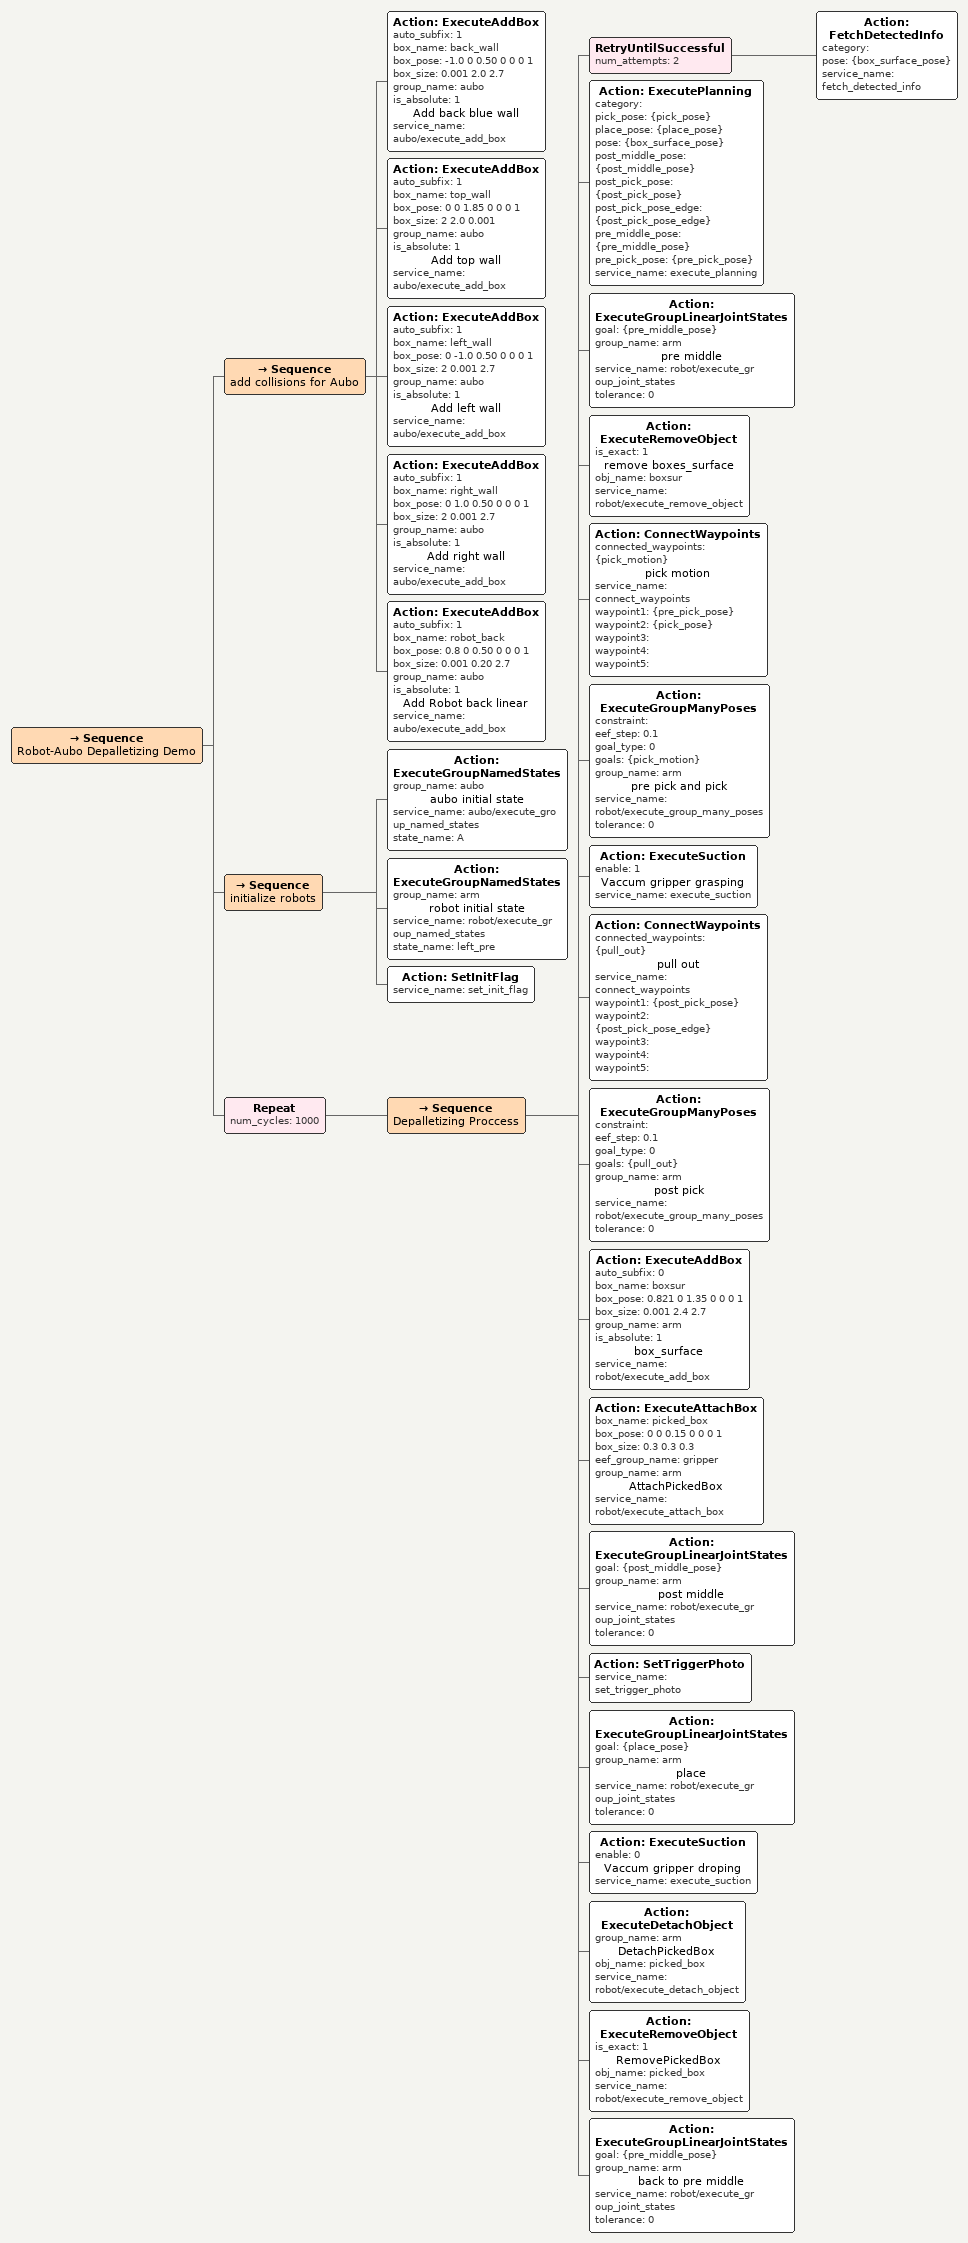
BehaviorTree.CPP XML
<Sequence name="Robot-Aubo Depalletizing Demo">
    <Sequence name="add collisions for Aubo">
        <Action ID="ExecuteAddBox" auto_subfix="1" box_name="back_wall" box_pose="-1.0 0 0.50 0 0 0 1" box_size="0.001 2.0 2.7" group_name="aubo" is_absolute="1" name="Add back blue wall" service_name="aubo/execute_add_box"/>
        <Action ID="ExecuteAddBox" auto_subfix="1" box_name="top_wall" box_pose="0 0 1.85 0 0 0 1" box_size="2 2.0 0.001" group_name="aubo" is_absolute="1" name="Add top wall" service_name="aubo/execute_add_box"/>
        <Action ID="ExecuteAddBox" auto_subfix="1" box_name="left_wall" box_pose="0 -1.0 0.50 0 0 0 1" box_size="2 0.001 2.7" group_name="aubo" is_absolute="1" name="Add left wall" service_name="aubo/execute_add_box"/>
        <Action ID="ExecuteAddBox" auto_subfix="1" box_name="right_wall" box_pose="0 1.0 0.50 0 0 0 1" box_size="2 0.001 2.7" group_name="aubo" is_absolute="1" name="Add right wall" service_name="aubo/execute_add_box"/>
        <Action ID="ExecuteAddBox" auto_subfix="1" box_name="robot_back" box_pose="0.8 0 0.50 0 0 0 1" box_size="0.001 0.20 2.7" group_name="aubo" is_absolute="1" name="Add Robot back linear" service_name="aubo/execute_add_box"/>
    </Sequence>
    <Sequence name="initialize robots">
        <Action ID="ExecuteGroupNamedStates" group_name="aubo" name="aubo initial state" service_name="aubo/execute_group_named_states" state_name="A"/>
        <Action ID="ExecuteGroupNamedStates" group_name="arm" name="robot initial state" service_name="robot/execute_group_named_states" state_name="left_pre"/>
        <Action ID="SetInitFlag" service_name="set_init_flag"/>
    </Sequence>
    <Repeat num_cycles="1000">
        <Sequence name="Depalletizing Proccess">
            <RetryUntilSuccessful num_attempts="2">
                <Action ID="FetchDetectedInfo" category="" pose="{box_surface_pose}" service_name="fetch_detected_info"/>
            </RetryUntilSuccessful>
            <Action ID="ExecutePlanning" category="" pick_pose="{pick_pose}" place_pose="{place_pose}" pose="{box_surface_pose}" post_middle_pose="{post_middle_pose}" post_pick_pose="{post_pick_pose}" post_pick_pose_edge="{post_pick_pose_edge}" pre_middle_pose="{pre_middle_pose}" pre_pick_pose="{pre_pick_pose}" service_name="execute_planning"/>
            <Action ID="ExecuteGroupLinearJointStates" goal="{pre_middle_pose}" group_name="arm" name="pre middle" service_name="robot/execute_group_joint_states" tolerance="0"/>
            <Action ID="ExecuteRemoveObject" is_exact="1" name="remove boxes_surface" obj_name="boxsur" service_name="robot/execute_remove_object"/>
            <Action ID="ConnectWaypoints" connected_waypoints="{pick_motion}" name="pick motion" service_name="connect_waypoints" waypoint1="{pre_pick_pose}" waypoint2="{pick_pose}" waypoint3="" waypoint4="" waypoint5=""/>
            <Action ID="ExecuteGroupManyPoses" constraint="" eef_step="0.1" goal_type="0" goals="{pick_motion}" group_name="arm" name="pre pick and pick" service_name="robot/execute_group_many_poses" tolerance="0"/>
            <Action ID="ExecuteSuction" enable="1" name="Vaccum gripper grasping" service_name="execute_suction"/>
            <Action ID="ConnectWaypoints" connected_waypoints="{pull_out}" name="pull out" service_name="connect_waypoints" waypoint1="{post_pick_pose}" waypoint2="{post_pick_pose_edge}" waypoint3="" waypoint4="" waypoint5=""/>
            <Action ID="ExecuteGroupManyPoses" constraint="" eef_step="0.1" goal_type="0" goals="{pull_out}" group_name="arm" name="post pick" service_name="robot/execute_group_many_poses" tolerance="0"/>
            <Action ID="ExecuteAddBox" auto_subfix="0" box_name="boxsur" box_pose="0.821 0 1.35 0 0 0 1" box_size="0.001 2.4 2.7" group_name="arm" is_absolute="1" name="box_surface" service_name="robot/execute_add_box"/>
            <Action ID="ExecuteAttachBox" box_name="picked_box" box_pose="0 0 0.15 0 0 0 1" box_size="0.3 0.3 0.3" eef_group_name="gripper" group_name="arm" name="AttachPickedBox" service_name="robot/execute_attach_box"/>
            <Action ID="ExecuteGroupLinearJointStates" goal="{post_middle_pose}" group_name="arm" name="post middle" service_name="robot/execute_group_joint_states" tolerance="0"/>
            <Action ID="SetTriggerPhoto" service_name="set_trigger_photo"/>
            <Action ID="ExecuteGroupLinearJointStates" goal="{place_pose}" group_name="arm" name="place" service_name="robot/execute_group_joint_states" tolerance="0"/>
            <Action ID="ExecuteSuction" enable="0" name="Vaccum gripper droping" service_name="execute_suction"/>
            <Action ID="ExecuteDetachObject" group_name="arm" name="DetachPickedBox" obj_name="picked_box" service_name="robot/execute_detach_object"/>
            <Action ID="ExecuteRemoveObject" is_exact="1" name="RemovePickedBox" obj_name="picked_box" service_name="robot/execute_remove_object"/>
            <Action ID="ExecuteGroupLinearJointStates" goal="{pre_middle_pose}" group_name="arm" name="back to pre middle" service_name="robot/execute_group_joint_states" tolerance="0"/>
        </Sequence>
    </Repeat>
</Sequence>
